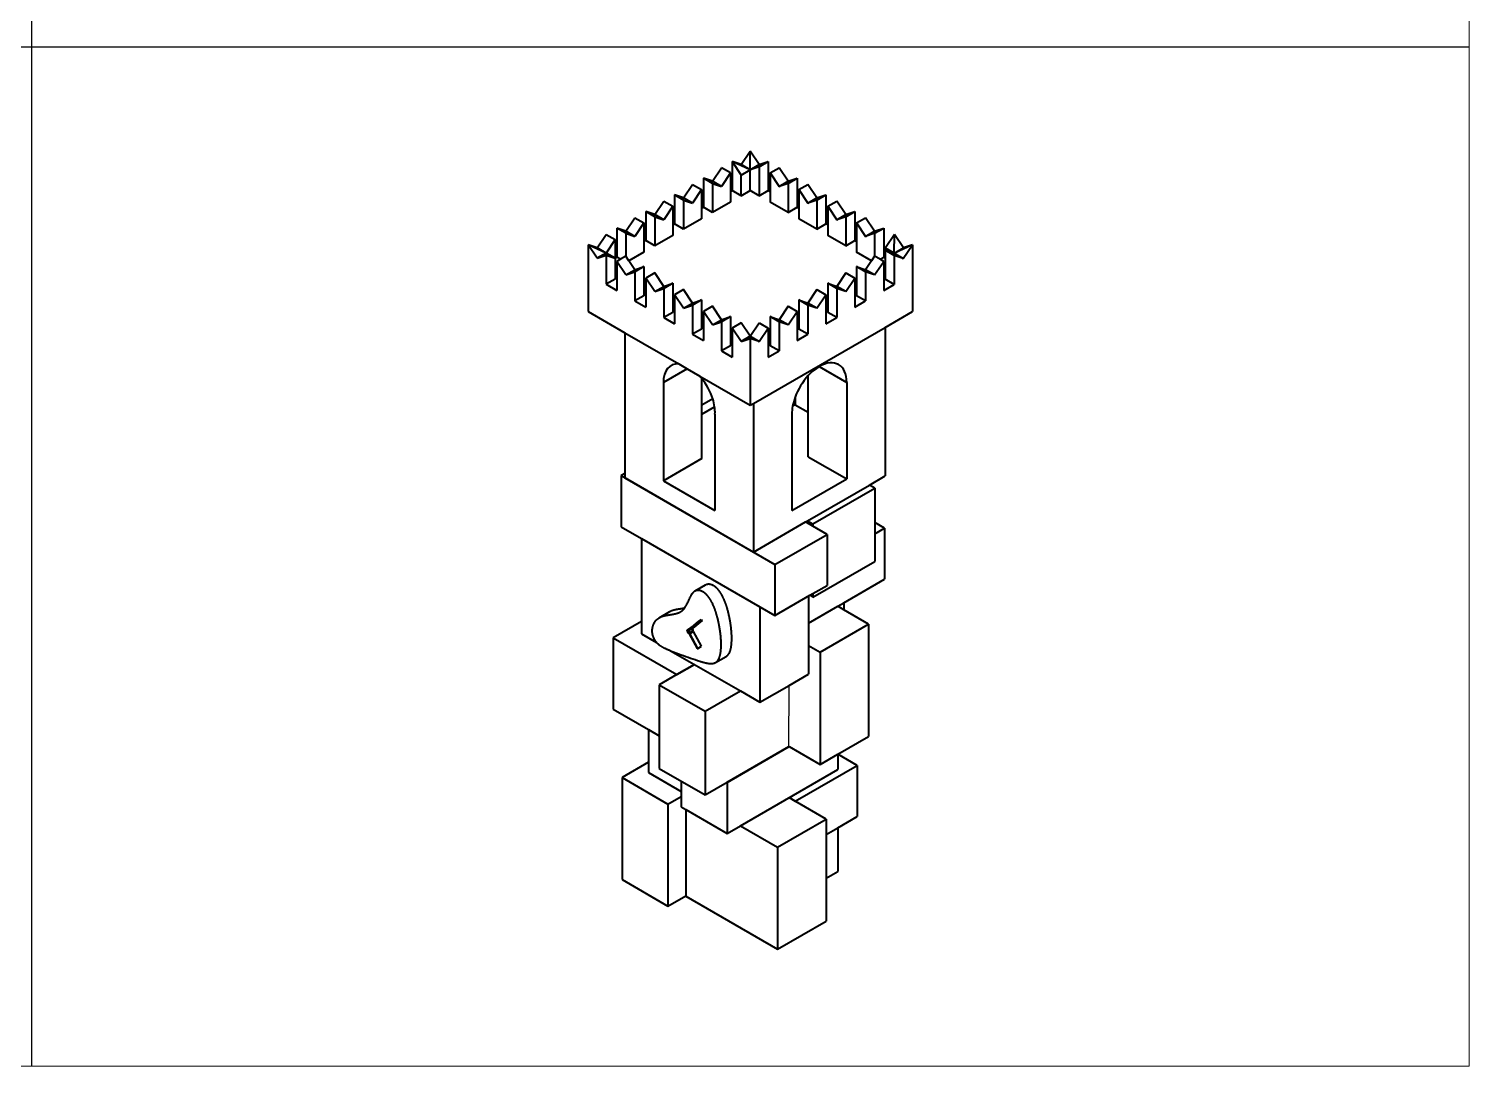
# Model space of a CAD drawing. Header units: millimetres. Extents: x 36 to 506, y 45 to 375.
# Drawn here: x 278.7 to 506.2, y 53.2 to 217.2 of the extents above; entities that cross this region are included whole.
import ezdxf

# ---------------------------------------------------------------- set-up
doc = ezdxf.new("R2010")
doc.units = ezdxf.units.MM
doc.layers.add('几何', color=7, linetype='Continuous')
doc.layers.add('边界', color=7, linetype='Continuous')

msp = doc.modelspace()

# ---------------------------------------------------------------- linework, layer by layer
at = {"layer": '几何', "linetype": 'Continuous', "lineweight": 40}
for p, q in [((389.816, 196.18), (391.24, 194.043)), ((389.816, 196.18), (389.816, 191.576)), ((391.24, 195.687), (389.816, 196.18)), ((392.664, 194.865), (389.816, 196.18)), ((391.24, 195.687), (392.664, 197.824)), ((392.664, 194.865), (392.664, 197.824)), ((394.088, 195.687), (392.664, 197.824)), ((394.088, 195.687), (395.512, 196.18)), ((394.088, 195.358), (395.512, 196.18)), ((395.512, 196.18), (395.512, 191.576)), ((386.683, 193.056), (385.259, 193.549)), ((385.259, 193.549), (385.259, 188.945)), ((386.683, 192.727), (385.259, 193.549)), ((386.683, 193.056), (388.107, 195.194)), ((389.531, 194.371), (388.107, 195.194)), ((389.531, 194.371), (388.107, 192.234)), ((389.531, 194.371), (389.531, 191.412)), ((392.664, 194.865), (391.24, 195.687)), ((391.24, 194.043), (392.664, 194.865)), ((391.24, 190.754), (391.24, 194.043)), ((392.664, 194.865), (394.088, 195.687)), ((394.088, 195.358), (392.664, 194.865)), ((392.664, 191.576), (392.664, 194.865)), ((394.088, 195.358), (394.088, 190.754)), ((395.797, 194.371), (397.221, 195.194)), ((395.797, 194.371), (395.797, 191.412)), ((395.797, 194.371), (397.221, 192.234)), ((398.645, 193.056), (397.221, 195.194)), ((398.645, 192.727), (400.069, 193.549)), ((398.645, 193.056), (400.069, 193.549)), ((400.069, 193.549), (400.069, 188.945)), ((382.127, 190.425), (383.551, 192.563)), ((383.551, 192.563), (384.975, 191.741)), ((384.975, 191.741), (383.551, 189.603)), ((384.975, 191.741), (384.975, 188.781)), ((388.107, 192.234), (386.683, 193.056)), ((386.683, 192.727), (388.107, 192.234)), ((386.683, 192.727), (386.683, 188.123)), ((389.816, 191.576), (389.531, 191.412)), ((389.531, 191.412), (389.531, 189.767)), ((391.24, 190.754), (389.816, 191.576)), ((391.24, 190.754), (392.664, 191.576)), ((394.088, 190.754), (392.664, 191.576)), ((394.088, 190.754), (395.512, 191.576)), ((395.797, 191.412), (395.512, 191.576)), ((395.797, 191.412), (395.797, 189.767)), ((397.221, 192.234), (398.645, 193.056)), ((398.645, 192.727), (397.221, 192.234)), ((398.645, 192.727), (398.645, 188.123)), ((400.354, 191.741), (401.778, 192.563)), ((400.354, 191.741), (401.778, 189.603)), ((400.354, 191.741), (400.354, 188.781)), ((403.202, 190.425), (401.778, 192.563)), ((377.57, 187.794), (378.994, 189.932)), ((378.994, 189.932), (380.418, 189.11)), ((380.418, 189.11), (378.994, 186.972)), ((380.418, 189.11), (380.418, 186.15)), ((382.127, 190.096), (380.703, 190.918)), ((380.703, 190.918), (380.703, 186.314)), ((382.127, 190.425), (380.703, 190.918)), ((383.551, 189.603), (382.127, 190.425)), ((382.127, 190.096), (383.551, 189.603)), ((382.127, 190.096), (382.127, 185.492)), ((385.259, 188.945), (384.975, 188.781)), ((386.683, 188.123), (385.259, 188.945)), ((389.531, 189.767), (386.683, 188.123)), ((398.645, 188.123), (395.797, 189.767)), ((398.645, 188.123), (400.069, 188.945)), ((400.354, 188.781), (400.069, 188.945)), ((401.778, 189.603), (403.202, 190.425)), ((403.202, 190.096), (401.778, 189.603)), ((403.202, 190.096), (404.626, 190.918)), ((403.202, 190.425), (404.626, 190.918)), ((403.202, 190.096), (403.202, 185.492)), ((404.626, 190.918), (404.626, 186.314)), ((404.911, 189.11), (406.335, 189.932)), ((404.911, 189.11), (406.335, 186.972)), ((404.911, 189.11), (404.911, 186.15)), ((407.759, 187.794), (406.335, 189.932)), ((373.013, 185.163), (374.437, 187.301)), ((374.437, 187.301), (375.861, 186.479)), ((376.146, 188.288), (376.146, 183.684)), ((377.57, 187.794), (376.146, 188.288)), ((377.57, 187.465), (376.146, 188.288)), ((378.994, 186.972), (377.57, 187.794)), ((377.57, 187.465), (377.57, 182.861)), ((377.57, 187.465), (378.994, 186.972)), ((384.975, 187.137), (382.127, 185.492)), ((384.975, 188.781), (384.975, 187.137)), ((400.354, 188.781), (400.354, 187.137)), ((403.202, 185.492), (400.354, 187.137)), ((406.335, 186.972), (407.759, 187.794)), ((407.759, 187.465), (406.335, 186.972)), ((407.759, 187.465), (409.183, 188.288)), ((407.759, 187.794), (409.183, 188.288)), ((407.759, 187.465), (407.759, 182.861)), ((409.183, 188.288), (409.183, 183.684)), ((409.468, 186.479), (410.892, 187.301)), ((412.316, 185.163), (410.892, 187.301)), ((368.456, 182.533), (369.88, 184.67)), ((369.88, 184.67), (371.304, 183.848)), ((371.589, 185.657), (371.589, 181.053)), ((373.013, 185.163), (371.589, 185.657)), ((373.013, 184.835), (371.589, 185.657)), ((374.437, 184.341), (373.013, 185.163)), ((373.013, 184.835), (373.013, 181.217)), ((373.013, 184.835), (374.437, 184.341)), ((375.861, 186.479), (374.437, 184.341)), ((375.861, 186.479), (375.861, 183.519)), ((380.418, 184.506), (377.57, 182.861)), ((380.703, 186.314), (380.418, 186.15)), ((380.418, 186.15), (380.418, 184.506)), ((382.127, 185.492), (380.703, 186.314)), ((403.202, 185.492), (404.626, 186.314)), ((404.911, 186.15), (404.626, 186.314)), ((404.911, 186.15), (404.911, 184.506)), ((407.759, 182.861), (404.911, 184.506)), ((409.468, 186.479), (410.892, 184.341)), ((409.468, 186.479), (409.468, 183.519)), ((410.892, 184.341), (412.316, 185.163)), ((412.316, 184.835), (410.892, 184.341)), ((412.316, 184.835), (413.74, 185.657)), ((412.316, 185.163), (413.74, 185.657)), ((412.316, 184.835), (412.316, 181.217)), ((413.74, 185.657), (413.74, 181.053)), ((415.448, 184.67), (414.024, 182.558)), ((415.42, 181.752), (415.448, 184.67)), ((416.872, 182.533), (415.448, 184.67)), ((367.032, 183.026), (367.032, 172.455)), ((368.456, 180.888), (367.032, 183.026)), ((369.88, 181.71), (367.032, 183.026)), ((368.456, 182.533), (367.032, 183.026)), ((369.88, 181.71), (368.456, 182.533)), ((371.304, 183.848), (369.88, 181.71)), ((371.304, 183.848), (371.304, 180.888)), ((376.146, 183.684), (375.861, 183.519)), ((375.861, 183.519), (375.861, 181.875)), ((377.57, 182.861), (376.146, 183.684)), ((407.759, 182.861), (409.183, 183.684)), ((409.468, 183.519), (409.183, 183.684)), ((409.468, 183.519), (409.468, 181.875)), ((415.391, 181.349), (413.967, 182.171)), ((414.024, 182.152), (413.967, 182.171)), ((413.967, 182.171), (413.967, 180.921)), ((414.024, 182.558), (415.42, 181.752)), ((414.024, 182.558), (414.024, 182.152)), ((415.42, 181.694), (414.024, 182.152)), ((415.471, 181.723), (416.872, 182.533)), ((418.296, 183.026), (415.476, 181.72)), ((416.844, 180.872), (418.296, 183.026)), ((418.296, 183.026), (416.872, 182.533)), ((418.296, 183.026), (418.296, 172.455)), ((369.88, 181.71), (368.456, 180.888)), ((368.456, 180.888), (369.88, 181.381)), ((371.304, 180.888), (369.88, 181.71)), ((369.88, 181.71), (369.88, 181.381)), ((369.88, 181.381), (369.88, 176.777)), ((369.88, 181.381), (371.304, 180.888)), ((371.589, 181.053), (371.304, 180.888)), ((371.304, 180.888), (371.304, 177.6)), ((372.159, 180.724), (371.589, 181.053)), ((372.159, 180.724), (371.589, 180.395)), ((371.589, 180.395), (371.589, 175.791)), ((373.013, 178.257), (371.589, 180.395)), ((373.013, 181.217), (372.159, 180.724)), ((373.488, 180.505), (373.013, 181.217)), ((375.861, 181.875), (373.488, 180.505)), ((374.437, 179.079), (373.488, 180.505)), ((411.841, 180.505), (409.468, 181.875)), ((411.841, 180.505), (410.892, 179.079)), ((412.316, 181.217), (411.841, 180.505)), ((413.17, 180.724), (412.316, 181.217)), ((412.316, 178.257), (413.74, 180.395)), ((413.17, 180.724), (413.74, 181.053)), ((413.74, 180.395), (413.17, 180.724)), ((413.967, 180.921), (413.74, 181.053)), ((413.74, 180.395), (413.74, 175.791)), ((413.967, 180.921), (413.967, 177.567)), ((416.844, 180.872), (415.391, 181.349)), ((415.391, 181.349), (415.391, 176.745)), ((415.44, 181.723), (415.42, 181.752)), ((415.42, 181.694), (415.44, 181.723)), ((415.42, 181.694), (416.844, 180.872)), ((415.44, 181.723), (415.448, 181.736)), ((415.448, 181.736), (415.471, 181.723)), ((415.471, 181.723), (415.476, 181.72)), ((371.304, 177.6), (369.88, 176.777)), ((373.013, 178.257), (374.437, 179.079)), ((373.013, 178.257), (374.437, 178.751)), ((374.437, 179.079), (375.861, 179.573)), ((375.861, 179.573), (374.437, 178.751)), ((374.437, 178.751), (374.437, 174.147)), ((375.861, 179.573), (375.861, 174.969)), ((377.57, 178.586), (376.146, 177.764)), ((376.146, 177.764), (376.146, 173.16)), ((377.57, 175.626), (376.146, 177.764)), ((378.994, 176.449), (377.57, 178.586)), ((407.759, 178.586), (406.335, 176.449)), ((407.759, 178.586), (409.183, 177.764)), ((407.759, 175.626), (409.183, 177.764)), ((409.183, 177.764), (409.183, 173.16)), ((409.468, 179.573), (409.468, 174.969)), ((410.892, 178.751), (409.468, 179.573)), ((409.468, 179.573), (410.892, 179.079)), ((412.316, 178.257), (410.892, 179.079)), ((410.892, 178.751), (410.892, 174.147)), ((412.316, 178.257), (410.892, 178.751)), ((415.391, 176.745), (413.967, 177.567)), ((369.88, 176.777), (371.589, 175.791)), ((377.57, 175.626), (378.994, 176.449)), ((377.57, 175.626), (378.994, 176.12)), ((380.418, 176.942), (378.994, 176.12)), ((378.994, 176.449), (380.418, 176.942)), ((378.994, 176.12), (378.994, 171.516)), ((380.418, 176.942), (380.418, 172.338)), ((382.127, 175.955), (380.703, 175.133)), ((383.551, 173.818), (382.127, 175.955)), ((403.202, 175.955), (401.778, 173.818)), ((403.202, 175.955), (404.626, 175.133)), ((404.911, 176.942), (404.911, 172.338)), ((406.335, 176.12), (404.911, 176.942)), ((404.911, 176.942), (406.335, 176.449)), ((407.759, 175.626), (406.335, 176.449)), ((407.759, 175.626), (406.335, 176.12)), ((406.335, 176.12), (406.335, 171.516)), ((413.74, 175.791), (415.391, 176.745)), ((375.861, 174.969), (374.437, 174.147)), ((374.437, 174.147), (376.146, 173.16)), ((380.703, 175.133), (380.703, 170.529)), ((382.127, 172.996), (380.703, 175.133)), ((382.127, 172.996), (383.551, 173.818)), ((382.127, 172.996), (383.551, 173.489)), ((384.975, 174.311), (383.551, 173.489)), ((383.551, 173.818), (384.975, 174.311)), ((383.551, 173.489), (383.551, 168.885)), ((384.975, 174.311), (384.975, 169.707)), ((386.683, 173.324), (385.259, 172.502)), ((388.107, 171.187), (386.683, 173.324)), ((398.645, 173.324), (397.221, 171.187)), ((398.645, 173.324), (400.069, 172.502)), ((400.354, 174.311), (401.778, 173.818)), ((400.354, 174.311), (400.354, 169.707)), ((401.778, 173.489), (400.354, 174.311)), ((403.202, 172.996), (401.778, 173.818)), ((401.778, 173.489), (401.778, 168.885)), ((403.202, 172.996), (401.778, 173.489)), ((403.202, 172.996), (404.626, 175.133)), ((404.626, 175.133), (404.626, 170.529)), ((409.183, 173.16), (410.892, 174.147)), ((410.892, 174.147), (409.468, 174.969)), ((367.032, 172.455), (372.859, 169.09)), ((380.418, 172.338), (378.994, 171.516)), ((378.994, 171.516), (380.703, 170.529)), ((385.259, 172.502), (385.259, 167.898)), ((386.683, 170.365), (385.259, 172.502)), ((386.683, 170.365), (388.107, 171.187)), ((386.683, 170.365), (388.107, 170.858)), ((389.531, 171.68), (388.107, 170.858)), ((388.107, 171.187), (389.531, 171.68)), ((388.107, 170.858), (388.107, 166.254)), ((389.531, 171.68), (389.531, 167.076)), ((391.24, 170.694), (389.816, 169.871)), ((392.664, 168.556), (391.24, 170.694)), ((392.664, 168.556), (394.088, 170.694)), ((394.088, 170.694), (395.512, 169.871)), ((397.221, 170.858), (395.797, 171.68)), ((395.797, 171.68), (397.221, 171.187)), ((395.797, 171.68), (395.797, 167.076)), ((398.645, 170.365), (397.221, 171.187)), ((397.221, 170.858), (397.221, 166.254)), ((398.645, 170.365), (397.221, 170.858)), ((398.645, 170.365), (400.069, 172.502)), ((400.069, 172.502), (400.069, 167.898)), ((404.626, 170.529), (406.335, 171.516)), ((406.335, 171.516), (404.911, 172.338)), ((413.971, 169.957), (418.296, 172.455)), ((372.859, 169.09), (381.352, 164.187)), ((372.859, 169.09), (372.859, 146.884)), ((384.975, 169.707), (383.551, 168.885)), ((383.551, 168.885), (385.259, 167.898)), ((389.816, 169.871), (389.816, 165.267)), ((391.24, 167.734), (389.816, 169.871)), ((392.664, 168.556), (391.24, 167.734)), ((392.664, 168.227), (392.664, 168.556)), ((392.664, 168.556), (394.088, 167.734)), ((393.161, 157.943), (413.971, 169.957)), ((394.088, 167.734), (395.512, 169.871)), ((395.512, 169.871), (395.512, 165.267)), ((400.069, 167.898), (401.778, 168.885)), ((401.778, 168.885), (400.354, 169.707)), ((413.971, 169.957), (413.971, 146.488)), ((389.531, 167.076), (388.107, 166.254)), ((388.107, 166.254), (389.816, 165.267)), ((391.24, 167.734), (392.664, 168.227)), ((392.664, 168.227), (392.664, 157.656)), ((394.088, 167.734), (392.664, 168.227)), ((395.512, 165.267), (397.221, 166.254)), ((397.221, 166.254), (395.797, 167.076)), ((381.352, 164.187), (382.687, 163.416)), ((382.687, 163.416), (378.936, 161.25)), ((382.687, 163.416), (384.681, 162.265)), ((384.681, 162.265), (392.664, 157.656)), ((385.013, 157.667), (385.013, 161.88)), ((401.822, 156.551), (401.822, 162.35)), ((403.566, 163.78), (407.894, 161.281)), ((378.936, 161.25), (378.936, 145.735)), ((407.894, 161.281), (407.894, 146.028)), ((386.75, 158.67), (385.013, 157.667)), ((385.013, 156.261), (385.013, 157.667)), ((385.013, 156.261), (387.034, 157.427)), ((392.664, 157.656), (393.161, 157.943)), ((393.161, 157.943), (393.161, 134.473)), ((399.746, 157.749), (399.359, 157.526)), ((399.746, 158.927), (399.746, 157.749)), ((399.746, 157.749), (401.822, 156.551)), ((385.013, 149.243), (385.013, 156.261)), ((387.089, 156.281), (387.089, 141.028)), ((399.238, 156.284), (399.238, 141.031)), ((401.822, 149.534), (401.822, 156.551)), ((385.013, 149.243), (378.936, 145.735)), ((401.822, 149.534), (407.894, 146.028)), ((372.859, 146.884), (372.262, 146.539)), ((372.262, 146.539), (372.262, 138.475)), ((372.262, 146.539), (396.564, 132.508)), ((372.859, 146.884), (372.859, 146.194)), ((372.859, 146.194), (393.161, 134.473)), ((378.936, 145.735), (387.089, 141.028)), ((399.238, 141.031), (407.894, 146.028)), ((411.475, 145.047), (413.971, 146.488)), ((401.699, 139.403), (411.475, 145.047)), ((402.569, 138.9), (412.346, 144.544)), ((412.346, 144.544), (411.475, 145.047)), ((412.346, 144.544), (412.346, 139.121)), ((393.161, 134.473), (401.401, 139.231)), ((401.401, 139.231), (401.699, 139.403)), ((402.569, 138.556), (401.401, 139.231)), ((401.699, 139.403), (402.569, 138.9)), ((402.569, 138.9), (402.569, 138.556)), ((413.882, 138.234), (412.346, 139.121)), ((412.346, 139.121), (412.346, 137.347)), ((372.262, 138.475), (375.475, 136.621)), ((375.475, 136.621), (394.19, 125.816)), ((375.475, 136.621), (375.475, 123.503)), ((396.564, 132.508), (404.804, 137.266)), ((404.804, 137.266), (402.569, 138.556)), ((404.804, 137.266), (404.804, 129.202)), ((412.346, 137.347), (413.882, 138.234)), ((412.346, 137.347), (412.346, 132.992)), ((413.882, 138.234), (413.882, 130.17)), ((396.564, 132.508), (396.564, 124.445)), ((402.569, 127.348), (412.346, 132.992)), ((407.458, 126.461), (413.882, 130.17)), ((385.559, 129.228), (383.883, 128.26)), ((396.564, 124.445), (402.081, 127.63)), ((401.871, 127.509), (401.871, 123.235)), ((402.081, 127.63), (402.569, 127.912)), ((402.081, 127.63), (402.569, 127.348)), ((402.569, 127.912), (404.804, 129.202)), ((402.569, 127.912), (402.569, 127.348)), ((394.19, 125.816), (394.19, 110.737)), ((394.19, 125.816), (396.564, 124.445)), ((401.871, 123.235), (406.48, 125.896)), ((406.48, 125.896), (407.458, 126.461)), ((407.458, 125.332), (406.48, 125.896)), ((407.458, 126.461), (407.458, 125.332)), ((411.368, 123.074), (407.458, 125.332)), ((375.475, 123.503), (371.005, 120.922)), ((375.475, 123.503), (375.475, 121.542)), ((379.915, 125.007), (378.239, 124.039)), ((384.638, 123.43), (383.171, 122.18)), ((383.356, 122.538), (384.553, 123.558)), ((385.057, 123.672), (383.59, 122.422)), ((384.553, 123.558), (384.972, 123.8)), ((384.553, 123.558), (384.638, 123.43)), ((384.638, 123.43), (385.057, 123.672)), ((384.972, 123.8), (385.057, 123.672)), ((401.871, 123.235), (401.871, 119.687)), ((403.687, 118.639), (411.368, 123.074)), ((411.368, 123.074), (411.368, 105.334)), ((371.005, 120.922), (371.005, 109.634)), ((371.005, 120.922), (381.061, 115.117)), ((375.475, 121.542), (377.873, 120.158)), ((383.287, 122.524), (382.729, 122.202)), ((383.016, 121.542), (383.575, 121.865)), ((383.016, 121.542), (383.121, 121.59)), ((383.016, 121.542), (384.273, 119.204)), ((383.025, 121.689), (383.584, 122.011)), ((383.086, 122.308), (383.356, 122.538)), ((383.086, 122.308), (383.171, 122.18)), ((383.121, 121.59), (383.68, 121.913)), ((384.378, 119.252), (383.121, 121.59)), ((383.171, 122.18), (383.553, 122.4)), ((383.553, 122.4), (383.59, 122.422)), ((383.575, 121.865), (383.68, 121.913)), ((384.937, 119.574), (383.68, 121.913)), ((380.081, 118.883), (391.095, 112.524)), ((384.273, 119.204), (384.378, 119.252)), ((384.378, 119.252), (384.937, 119.574)), ((401.871, 119.687), (403.687, 118.639)), ((401.871, 119.687), (401.871, 115.172)), ((403.687, 118.639), (403.687, 100.899)), ((383.832, 116.717), (381.061, 115.117)), ((381.061, 115.117), (383.832, 116.717)), ((387.184, 117.015), (388.86, 117.982)), ((381.061, 115.117), (378.267, 113.504)), ((398.798, 113.398), (401.871, 115.172)), ((378.267, 113.504), (378.267, 100.28)), ((378.267, 113.504), (385.53, 109.311)), ((385.53, 109.311), (391.095, 112.524)), ((391.095, 112.524), (394.19, 110.737)), ((394.19, 110.737), (398.798, 113.398)), ((371.005, 109.634), (376.591, 106.408)), ((385.53, 109.311), (385.53, 96.087)), ((376.591, 106.408), (378.267, 105.441)), ((376.591, 106.408), (376.591, 101.248)), ((406.48, 102.512), (411.368, 105.334)), ((389, 98.09), (398.776, 103.735)), ((389.022, 98.077), (398.799, 103.722)), ((398.776, 103.735), (398.799, 103.722)), ((398.799, 103.722), (403.687, 100.899)), ((403.687, 100.899), (406.48, 102.512)), ((409.553, 100.738), (406.48, 102.512)), ((406.48, 102.512), (406.48, 100.093)), ((376.591, 101.248), (372.402, 98.828)), ((376.591, 101.248), (376.591, 99.635)), ((378.267, 100.28), (385.53, 96.087)), ((399.776, 95.094), (409.553, 100.738)), ((409.553, 100.738), (409.553, 92.675)), ((372.402, 98.828), (379.664, 94.635)), ((372.402, 98.828), (372.402, 82.701)), ((376.591, 99.635), (381.76, 96.651)), ((381.76, 98.264), (381.76, 96.651)), ((385.53, 96.087), (389, 98.09)), ((389, 98.09), (389.022, 98.077)), ((389.022, 98.077), (389.022, 90.014)), ((391.117, 91.223), (406.48, 100.093)), ((379.664, 94.635), (381.76, 95.845)), ((381.76, 96.651), (381.76, 95.845)), ((381.76, 95.845), (381.76, 94.207)), ((399.776, 95.094), (398.799, 95.658)), ((398.799, 95.658), (399.776, 95.094)), ((379.664, 94.635), (379.664, 78.508)), ((381.76, 94.207), (382.458, 93.804)), ((382.458, 93.804), (389.022, 90.014)), ((382.458, 93.804), (382.458, 80.121)), ((404.664, 92.272), (399.776, 95.094)), ((389.022, 90.014), (391.117, 91.223)), ((391.117, 91.223), (396.983, 87.837)), ((396.983, 87.837), (404.664, 92.272)), ((404.664, 92.272), (404.664, 82.918)), ((406.48, 90.901), (409.553, 92.675)), ((404.664, 89.852), (406.48, 90.901)), ((406.48, 90.901), (406.48, 83.966)), ((396.983, 87.837), (396.983, 71.71)), ((372.402, 82.701), (379.664, 78.508)), ((404.664, 82.918), (406.48, 83.966)), ((404.664, 82.918), (404.664, 76.144)), ((379.664, 78.508), (382.458, 80.121)), ((382.458, 80.121), (382.458, 80.096)), ((382.458, 80.096), (396.983, 71.71)), ((396.983, 71.71), (404.664, 76.144))]:
    msp.add_line(p, q, dxfattribs=at)
at = {"layer": '几何'}
msp.add_line((398.776, 103.735), (398.798, 113.398), dxfattribs=at)
at = {"layer": '几何', "linetype": 'Continuous', "lineweight": 40, "flags": 128}
for points in [[(383.883, 128.26), (383.882, 128.26), (383.855, 128.244), (383.829, 128.227), (383.803, 128.21), (383.781, 128.194), (383.76, 128.178), (383.738, 128.162), (383.717, 128.145), (383.69, 128.122), (383.663, 128.098), (383.636, 128.073), (383.61, 128.047), (383.585, 128.021), (383.56, 127.994), (383.535, 127.966), (383.511, 127.937), (383.488, 127.908), (383.465, 127.878), (383.442, 127.848), (383.42, 127.817), (383.398, 127.786), (383.377, 127.755), (383.356, 127.722), (383.33, 127.681), (383.304, 127.638), (383.278, 127.595), (383.253, 127.552), (383.229, 127.508), (383.201, 127.457), (383.173, 127.405), (383.146, 127.353), (383.12, 127.3), (383.085, 127.23), (383.051, 127.158), (383.017, 127.087), (382.983, 127.015), (382.977, 127.003)], [(387.905, 121.986), (387.904, 121.99), (387.89, 122.094), (387.874, 122.199), (387.858, 122.304), (387.842, 122.41), (387.824, 122.515), (387.806, 122.621), (387.788, 122.727), (387.768, 122.833), (387.753, 122.919), (387.736, 123.004), (387.719, 123.089), (387.702, 123.175), (387.685, 123.26), (387.667, 123.346), (387.648, 123.432), (387.629, 123.518), (387.61, 123.604), (387.59, 123.69), (387.568, 123.78), (387.546, 123.87), (387.524, 123.961), (387.501, 124.051), (387.478, 124.141), (387.454, 124.232), (387.429, 124.323), (387.403, 124.414), (387.378, 124.505), (387.351, 124.596), (387.325, 124.683), (387.298, 124.77), (387.271, 124.857), (387.25, 124.922), (387.229, 124.988), (387.208, 125.053), (387.186, 125.119), (387.163, 125.184), (387.141, 125.249), (387.118, 125.315), (387.094, 125.38), (387.07, 125.446), (387.046, 125.511), (387.021, 125.577), (386.995, 125.642), (386.97, 125.707), (386.943, 125.773), (386.917, 125.838), (386.889, 125.903), (386.862, 125.968), (386.833, 126.033), (386.804, 126.098), (386.775, 126.163), (386.75, 126.218), (386.724, 126.273), (386.697, 126.327), (386.671, 126.382), (386.643, 126.436), (386.616, 126.491), (386.587, 126.545), (386.559, 126.6), (386.529, 126.653), (386.5, 126.707), (386.473, 126.754), (386.446, 126.8), (386.419, 126.847), (386.392, 126.893), (386.364, 126.938), (386.335, 126.984), (386.307, 127.029), (386.277, 127.074), (386.254, 127.109), (386.23, 127.145), (386.206, 127.18), (386.181, 127.214), (386.156, 127.249), (386.13, 127.285), (386.104, 127.32), (386.077, 127.356), (386.05, 127.39), (386.023, 127.425), (385.997, 127.457), (385.97, 127.49), (385.943, 127.522), (385.916, 127.553), (385.889, 127.584), (385.861, 127.615), (385.834, 127.645), (385.806, 127.675), (385.778, 127.704), (385.749, 127.733), (385.721, 127.762), (385.692, 127.79), (385.663, 127.817), (385.634, 127.844), (385.605, 127.87), (385.579, 127.894), (385.552, 127.917), (385.526, 127.939), (385.499, 127.961), (385.472, 127.983), (385.445, 128.004), (385.417, 128.025), (385.389, 128.046), (385.361, 128.066), (385.332, 128.086), (385.304, 128.105), (385.276, 128.124), (385.247, 128.142), (385.219, 128.159), (385.19, 128.176), (385.162, 128.193), (385.133, 128.208), (385.105, 128.224), (385.077, 128.238), (385.048, 128.252), (385.02, 128.266), (384.989, 128.279), (384.959, 128.292), (384.928, 128.305), (384.898, 128.316), (384.868, 128.327), (384.835, 128.338), (384.803, 128.349), (384.77, 128.358), (384.738, 128.366), (384.706, 128.374), (384.675, 128.381), (384.643, 128.387), (384.612, 128.392), (384.581, 128.396), (384.55, 128.4), (384.519, 128.403), (384.489, 128.405), (384.457, 128.406), (384.425, 128.406), (384.394, 128.406), (384.362, 128.404), (384.337, 128.403), (384.311, 128.4), (384.286, 128.397), (384.261, 128.394), (384.236, 128.39), (384.212, 128.385), (384.183, 128.379), (384.154, 128.372), (384.125, 128.364), (384.097, 128.355), (384.069, 128.346), (384.042, 128.336), (384.015, 128.325), (383.988, 128.314), (383.962, 128.302), (383.936, 128.289), (383.909, 128.275), (383.883, 128.26)], [(388.86, 117.982), (388.874, 117.99), (388.9, 118.007), (388.925, 118.022), (388.949, 118.039), (388.972, 118.056), (388.996, 118.074), (389.019, 118.093), (389.041, 118.112), (389.063, 118.132), (389.085, 118.152), (389.106, 118.173), (389.127, 118.195), (389.147, 118.217), (389.167, 118.24), (389.186, 118.263), (389.205, 118.287), (389.224, 118.312), (389.242, 118.337), (389.26, 118.362), (389.277, 118.389), (389.295, 118.417), (389.313, 118.447), (389.33, 118.477), (389.347, 118.507), (389.364, 118.538), (389.379, 118.57), (389.395, 118.603), (389.41, 118.636), (389.425, 118.669), (389.439, 118.703), (389.453, 118.738), (389.466, 118.773), (389.479, 118.809), (389.491, 118.845), (389.503, 118.881), (389.515, 118.917), (389.526, 118.954), (389.537, 118.992), (389.551, 119.042), (389.564, 119.093), (389.577, 119.144), (389.589, 119.196), (389.6, 119.248), (389.611, 119.301), (389.622, 119.355), (389.631, 119.408), (389.641, 119.462), (389.65, 119.521), (389.659, 119.579), (389.667, 119.638), (389.675, 119.698), (389.682, 119.758), (389.689, 119.818), (389.695, 119.88), (389.701, 119.942), (389.707, 120.004), (389.712, 120.067), (389.716, 120.13), (389.72, 120.193), (389.724, 120.257), (389.727, 120.32), (389.73, 120.385), (389.732, 120.449), (389.734, 120.514), (389.735, 120.579), (389.737, 120.658), (389.738, 120.736), (389.738, 120.815), (389.738, 120.894), (389.737, 120.973), (389.736, 121.053), (389.734, 121.133), (389.732, 121.214), (389.729, 121.294), (389.726, 121.375), (389.722, 121.456), (389.718, 121.537), (389.713, 121.618), (389.708, 121.7), (389.703, 121.782), (389.695, 121.885), (389.687, 121.988), (389.678, 122.091), (389.669, 122.195), (389.66, 122.283), (389.651, 122.372), (389.642, 122.46), (389.632, 122.549), (389.621, 122.638), (389.61, 122.728), (389.599, 122.817), (389.587, 122.907), (389.575, 122.997), (389.562, 123.087), (389.548, 123.18), (389.534, 123.273), (389.519, 123.366), (389.504, 123.46), (389.488, 123.553), (389.472, 123.647), (389.455, 123.741), (389.438, 123.835), (389.42, 123.929), (389.402, 124.023), (389.383, 124.118), (389.364, 124.212), (389.344, 124.307), (389.323, 124.402), (389.302, 124.497), (389.281, 124.592), (389.259, 124.688), (389.236, 124.783), (389.212, 124.879), (389.188, 124.974), (389.169, 125.051), (389.149, 125.128), (389.128, 125.205), (389.107, 125.281), (389.086, 125.358), (389.063, 125.438), (389.04, 125.519), (389.016, 125.599), (388.992, 125.679), (388.968, 125.759), (388.942, 125.84), (388.917, 125.92), (388.89, 126.001), (388.863, 126.081), (388.836, 126.162), (388.812, 126.23), (388.788, 126.297), (388.764, 126.365), (388.739, 126.432), (388.714, 126.5), (388.688, 126.568), (388.661, 126.635), (388.635, 126.703), (388.607, 126.77), (388.579, 126.837), (388.551, 126.905), (388.522, 126.972), (388.498, 127.026), (388.473, 127.081), (388.449, 127.135), (388.423, 127.19), (388.398, 127.244), (388.372, 127.297), (388.346, 127.35), (388.32, 127.403), (388.293, 127.456), (388.266, 127.508), (388.238, 127.561), (388.21, 127.613), (388.181, 127.665), (388.152, 127.716), (388.122, 127.768), (388.097, 127.81), (388.072, 127.853), (388.046, 127.895), (388.02, 127.937), (387.994, 127.979), (387.967, 128.02), (387.938, 128.064), (387.909, 128.107), (387.88, 128.15), (387.85, 128.193), (387.819, 128.235), (387.788, 128.277), (387.759, 128.316), (387.728, 128.355), (387.698, 128.394), (387.667, 128.432), (387.642, 128.462), (387.617, 128.492), (387.591, 128.522), (387.566, 128.551), (387.54, 128.58), (387.514, 128.608), (387.488, 128.636), (387.461, 128.664), (387.435, 128.691), (387.408, 128.718), (387.379, 128.746), (387.351, 128.774), (387.322, 128.801), (387.292, 128.828), (387.263, 128.854), (387.236, 128.878), (387.208, 128.901), (387.18, 128.924), (387.152, 128.947), (387.124, 128.969), (387.096, 128.99), (387.068, 129.011), (387.039, 129.032), (387.011, 129.052), (386.983, 129.071), (386.954, 129.09), (386.926, 129.108), (386.897, 129.125), (386.869, 129.142), (386.84, 129.159), (386.815, 129.173), (386.789, 129.187), (386.763, 129.2), (386.738, 129.213), (386.712, 129.226), (386.686, 129.237), (386.653, 129.252), (386.62, 129.266), (386.588, 129.279), (386.555, 129.291), (386.522, 129.302), (386.49, 129.313), (386.457, 129.322), (386.425, 129.331), (386.393, 129.339), (386.361, 129.346), (386.33, 129.352), (386.298, 129.358), (386.272, 129.362), (386.245, 129.365), (386.219, 129.368), (386.193, 129.37), (386.167, 129.372), (386.135, 129.373), (386.104, 129.374), (386.072, 129.373), (386.042, 129.372), (386.011, 129.37), (385.981, 129.367), (385.951, 129.363), (385.921, 129.359), (385.892, 129.354), (385.863, 129.347), (385.835, 129.341), (385.806, 129.333), (385.777, 129.324), (385.748, 129.315), (385.719, 129.304), (385.691, 129.293), (385.664, 129.281), (385.637, 129.269), (385.611, 129.256), (385.585, 129.242), (385.559, 129.228), (385.559, 129.228)], [(382.245, 125.577), (382.188, 125.566), (382.115, 125.552), (382.041, 125.539), (381.968, 125.527), (381.894, 125.515), (381.789, 125.498), (381.683, 125.482), (381.577, 125.466), (381.471, 125.449), (381.366, 125.433), (381.29, 125.421), (381.215, 125.408), (381.14, 125.396), (381.065, 125.382), (380.991, 125.368), (380.916, 125.353), (380.842, 125.338), (380.791, 125.327), (380.74, 125.315), (380.689, 125.302), (380.638, 125.289), (380.587, 125.276), (380.537, 125.262), (380.487, 125.247), (380.437, 125.232), (380.388, 125.216), (380.339, 125.199), (380.298, 125.184), (380.257, 125.169), (380.216, 125.153), (380.176, 125.136), (380.136, 125.119), (380.097, 125.101), (380.058, 125.083), (380.019, 125.063), (379.98, 125.043), (379.942, 125.023), (379.915, 125.007)], [(382.245, 125.577), (382.224, 125.546), (382.199, 125.511), (382.174, 125.478), (382.148, 125.445), (382.122, 125.412), (382.096, 125.38), (382.069, 125.348), (382.042, 125.317), (382.014, 125.287), (381.986, 125.258), (381.957, 125.229), (381.927, 125.2), (381.896, 125.173), (381.865, 125.146), (381.834, 125.12), (381.803, 125.095), (381.771, 125.071), (381.76, 125.063)], [(382.977, 127.003), (382.949, 126.942), (382.916, 126.87), (382.879, 126.788), (382.842, 126.706), (382.805, 126.624), (382.767, 126.543), (382.73, 126.462), (382.692, 126.381), (382.653, 126.3), (382.614, 126.221), (382.588, 126.168), (382.561, 126.115), (382.534, 126.063), (382.507, 126.011), (382.479, 125.96), (382.451, 125.909), (382.447, 125.902)], [(377.597, 123.466), (377.572, 123.431), (377.547, 123.397), (377.523, 123.361), (377.5, 123.325), (377.477, 123.288), (377.454, 123.251), (377.432, 123.212), (377.411, 123.174), (377.39, 123.134), (377.37, 123.094), (377.351, 123.053), (377.332, 123.012), (377.318, 122.98), (377.305, 122.948), (377.292, 122.916), (377.279, 122.883), (377.267, 122.85), (377.255, 122.817), (377.244, 122.783), (377.233, 122.749), (377.222, 122.711), (377.211, 122.674), (377.201, 122.635), (377.191, 122.597), (377.182, 122.558), (377.174, 122.518), (377.166, 122.478), (377.158, 122.437), (377.153, 122.401), (377.147, 122.366), (377.142, 122.329), (377.138, 122.293), (377.134, 122.256), (377.131, 122.218), (377.128, 122.181), (377.126, 122.143), (377.124, 122.104), (377.123, 122.065), (377.123, 122.026), (377.123, 121.986), (377.123, 121.953), (377.124, 121.92), (377.126, 121.886), (377.128, 121.852), (377.13, 121.818), (377.133, 121.785), (377.136, 121.752), (377.14, 121.718), (377.144, 121.685), (377.149, 121.651), (377.154, 121.617), (377.16, 121.583), (377.166, 121.548), (377.172, 121.514), (377.179, 121.479), (377.187, 121.444), (377.195, 121.41), (377.204, 121.375), (377.213, 121.339), (377.223, 121.304), (377.232, 121.272), (377.242, 121.24), (377.252, 121.208), (377.263, 121.176), (377.274, 121.144), (377.286, 121.111), (377.296, 121.083), (377.307, 121.056), (377.318, 121.028), (377.329, 121), (377.341, 120.972), (377.353, 120.944), (377.366, 120.917), (377.378, 120.889), (377.391, 120.862), (377.405, 120.834), (377.418, 120.807), (377.432, 120.78), (377.447, 120.751), (377.463, 120.723), (377.479, 120.695), (377.495, 120.667), (377.511, 120.639), (377.528, 120.612), (377.544, 120.586), (377.56, 120.56), (377.577, 120.534), (377.594, 120.509), (377.611, 120.484), (377.628, 120.459), (377.646, 120.434), (377.664, 120.409), (377.682, 120.385), (377.7, 120.361), (377.718, 120.337), (377.737, 120.314), (377.757, 120.29), (377.777, 120.266), (377.797, 120.242), (377.817, 120.218), (377.838, 120.195), (377.859, 120.173), (377.873, 120.158)], [(381.595, 124.956), (381.571, 124.943), (381.537, 124.924), (381.502, 124.905), (381.466, 124.888), (381.43, 124.871), (381.394, 124.854), (381.356, 124.837), (381.319, 124.822), (381.281, 124.807), (381.242, 124.791), (381.202, 124.777), (381.161, 124.763), (381.121, 124.749), (381.08, 124.736), (381.029, 124.72), (380.977, 124.705), (380.925, 124.691), (380.873, 124.677), (380.821, 124.664), (380.768, 124.651), (380.714, 124.639), (380.661, 124.628), (380.59, 124.613), (380.518, 124.599), (380.446, 124.586), (380.374, 124.573), (380.302, 124.561), (380.23, 124.549), (380.157, 124.537), (380.084, 124.526), (380.012, 124.515), (379.93, 124.502), (379.849, 124.49), (379.767, 124.477), (379.686, 124.465), (379.604, 124.452), (379.523, 124.438), (379.442, 124.424), (379.362, 124.41), (379.282, 124.394), (379.219, 124.381), (379.157, 124.368), (379.095, 124.354), (379.033, 124.34), (378.971, 124.324), (378.91, 124.308), (378.865, 124.295), (378.819, 124.282), (378.774, 124.268), (378.73, 124.254), (378.685, 124.239), (378.641, 124.223), (378.597, 124.207), (378.554, 124.19), (378.511, 124.173), (378.468, 124.155), (378.425, 124.136), (378.383, 124.116), (378.35, 124.099), (378.317, 124.082), (378.284, 124.065), (378.252, 124.047), (378.239, 124.039)], [(381.76, 125.063), (381.739, 125.048), (381.706, 125.025), (381.673, 125.004), (381.639, 124.983), (381.606, 124.962), (381.595, 124.956)], [(387.184, 117.015), (387.21, 117.03), (387.237, 117.047), (387.264, 117.065), (387.291, 117.084), (387.317, 117.104), (387.342, 117.125), (387.367, 117.146), (387.391, 117.168), (387.415, 117.191), (387.439, 117.215), (387.462, 117.239), (387.484, 117.264), (387.502, 117.286), (387.52, 117.307), (387.537, 117.33), (387.554, 117.352), (387.571, 117.376), (387.587, 117.399), (387.603, 117.423), (387.618, 117.448), (387.634, 117.474), (387.65, 117.501), (387.665, 117.528), (387.679, 117.555), (387.694, 117.583), (387.708, 117.611), (387.721, 117.64), (387.735, 117.669), (387.752, 117.709), (387.768, 117.749), (387.784, 117.789), (387.799, 117.831), (387.814, 117.872), (387.828, 117.915), (387.841, 117.958), (387.854, 118.001), (387.867, 118.045), (387.879, 118.089), (387.89, 118.134), (387.901, 118.179), (387.913, 118.228), (387.923, 118.277), (387.934, 118.327), (387.944, 118.377), (387.953, 118.427), (387.962, 118.478), (387.972, 118.538), (387.981, 118.598), (387.99, 118.659), (387.998, 118.721), (388.005, 118.783), (388.012, 118.845), (388.019, 118.908), (388.025, 118.971), (388.03, 119.034), (388.035, 119.098), (388.04, 119.162), (388.044, 119.226), (388.048, 119.291), (388.051, 119.356), (388.054, 119.421), (388.057, 119.503), (388.059, 119.585), (388.061, 119.667), (388.062, 119.75), (388.062, 119.834), (388.062, 119.917), (388.061, 120.001), (388.06, 120.085), (388.058, 120.17), (388.055, 120.255), (388.052, 120.34), (388.049, 120.425), (388.045, 120.516), (388.04, 120.608), (388.034, 120.699), (388.029, 120.791), (388.022, 120.883), (388.015, 120.976), (388.007, 121.068), (387.999, 121.161), (387.99, 121.264), (387.979, 121.366), (387.968, 121.47), (387.957, 121.573), (387.945, 121.677), (387.932, 121.781), (387.918, 121.885), (387.905, 121.986)], [(377.873, 120.158), (377.883, 120.146), (377.908, 120.12), (377.933, 120.095), (377.958, 120.07), (377.983, 120.045), (378.009, 120.021), (378.034, 119.998), (378.06, 119.974), (378.086, 119.952), (378.111, 119.929), (378.144, 119.902), (378.176, 119.875), (378.209, 119.849), (378.242, 119.823), (378.277, 119.796), (378.313, 119.77), (378.348, 119.744), (378.384, 119.719), (378.419, 119.694), (378.455, 119.67), (378.491, 119.647), (378.527, 119.623), (378.563, 119.601), (378.608, 119.573), (378.652, 119.546), (378.697, 119.52), (378.742, 119.494), (378.788, 119.468), (378.833, 119.443), (378.878, 119.419), (378.924, 119.395), (378.977, 119.367), (379.031, 119.34), (379.085, 119.313), (379.138, 119.287), (379.192, 119.262), (379.259, 119.23), (379.326, 119.2), (379.393, 119.169), (379.46, 119.14), (379.549, 119.101), (379.638, 119.063), (379.727, 119.026), (379.816, 118.99), (379.905, 118.953), (379.993, 118.918), (380.081, 118.883)], [(384.71, 117.223), (384.797, 117.196), (384.884, 117.169), (384.971, 117.142), (385.058, 117.116), (385.144, 117.09), (385.214, 117.07), (385.283, 117.05), (385.352, 117.031), (385.421, 117.012), (385.49, 116.994), (385.547, 116.98), (385.604, 116.966), (385.661, 116.952), (385.718, 116.939), (385.775, 116.927), (385.832, 116.915), (385.889, 116.904), (385.945, 116.894), (386.002, 116.884), (386.044, 116.877), (386.086, 116.871), (386.128, 116.866), (386.17, 116.861), (386.214, 116.856), (386.258, 116.852), (386.302, 116.849), (386.345, 116.846), (386.389, 116.845), (386.425, 116.844), (386.46, 116.843), (386.496, 116.844), (386.531, 116.844), (386.566, 116.846), (386.601, 116.848), (386.635, 116.851), (386.669, 116.854), (386.703, 116.858), (386.737, 116.863), (386.771, 116.868), (386.804, 116.875), (386.838, 116.882), (386.872, 116.89), (386.906, 116.899), (386.939, 116.909), (386.972, 116.919), (387.005, 116.931), (387.035, 116.943), (387.066, 116.955), (387.095, 116.968), (387.125, 116.983), (387.153, 116.998), (387.182, 117.013), (387.184, 117.015)]]:
    msp.add_lwpolyline(points, dxfattribs=at)
at = {"layer": '几何', "linetype": 'Continuous', "lineweight": 40}
for centre, radius, start, end in [((378.921, 127.864), 4.036, 325.46861, 330.91182), ((379.313, 122.192), 2.137, 120.17951, 143.4156), ((406.558, 185.462), 71.651, 248.31376, 249.75132), ((405.105, 181.248), 67.194, 249.66936, 252.33024)]:
    msp.add_arc(centre, radius, start, end, dxfattribs=at)
for centre, major_axis, start_param, end_param in [((383.016, 158.924), (2.885, -4.997), 2.7762778, 3.9332708), ((403.566, 158.783), (3.06, 5.301), 5.4977871, 7.0685835), ((383.016, 158.924), (2.885, -4.997), 1.8447875, 1.9361111), ((383.016, 158.924), (2.885, -4.997), 1.2007119, 1.8447875), ((403.566, 158.783), (3.06, 5.301), 1.2001704, 1.8666537), ((403.566, 158.783), (3.06, 5.301), 0.7853982, 1.2001704), ((383.016, 158.924), (2.885, -4.997), 0.9608807, 1.2007119), ((383.016, 158.924), (2.885, -4.997), 0.7233754, 0.9608807), ((403.566, 158.783), (3.06, 5.301), 2.1194779, 2.3561945), ((403.566, 158.783), (3.06, 5.301), 1.8666537, 2.1194779), ((382.877, 121.945), (0.148, -0.257), 3.1415927, 6.2831853), ((382.877, 121.945), (0.148, -0.257), 0, 3.1415927), ((383.435, 122.268), (0.148, -0.257), 2.7477745, 3.1415927), ((383.435, 122.268), (0.148, -0.257), 0, 1.7616682)]:
    msp.add_ellipse(centre, major_axis=major_axis, ratio=0.5773503, start_param=start_param, end_param=end_param, dxfattribs=at)
at = {"layer": '边界', "color": 0}
for p, q in [((279.083, 375.436), (279.083, 53.22)), ((51.921, 214.328), (506.245, 214.328))]:
    msp.add_line(p, q, dxfattribs=at)
at = {"layer": '边界', "color": 0, "linetype": 'Continuous', "lineweight": 15}
for p, q in [((506.245, 53.22), (506.245, 375.436)), ((502.218, 214.328), (506.245, 214.328)), ((51.921, 53.22), (506.245, 53.22))]:
    msp.add_line(p, q, dxfattribs=at)

doc.saveas('drawing.dxf')
